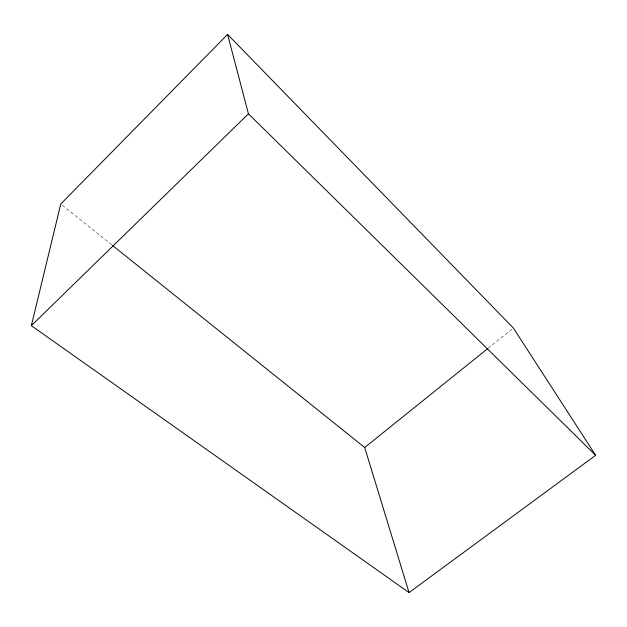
<?xml version="1.0" encoding="UTF-8"?>
<svg xmlns="http://www.w3.org/2000/svg" width="627" height="627" viewBox="0 0 627 627"><rect width="100%" height="100%" fill="white"/><g stroke="black" fill="none" stroke-linecap="round" stroke-linejoin="round"><path stroke-width="0.47" stroke-dasharray="3.13 2.35" d="M488.19 348.236L511.82 329.238M62.292 205.217L111.927 244.985"/><path stroke-width="0.94" d="M31.35 325.656L60.764 203.994L227.601 34.422L513.341 328.007L595.65 455.304L409.047 592.578L31.35 325.656L248.425 113.808L227.601 34.422M409.047 592.578L364.702 447.513L487.43 348.847M112.695 245.596L364.702 447.513M248.425 113.808L595.65 455.304"/></g></svg>
